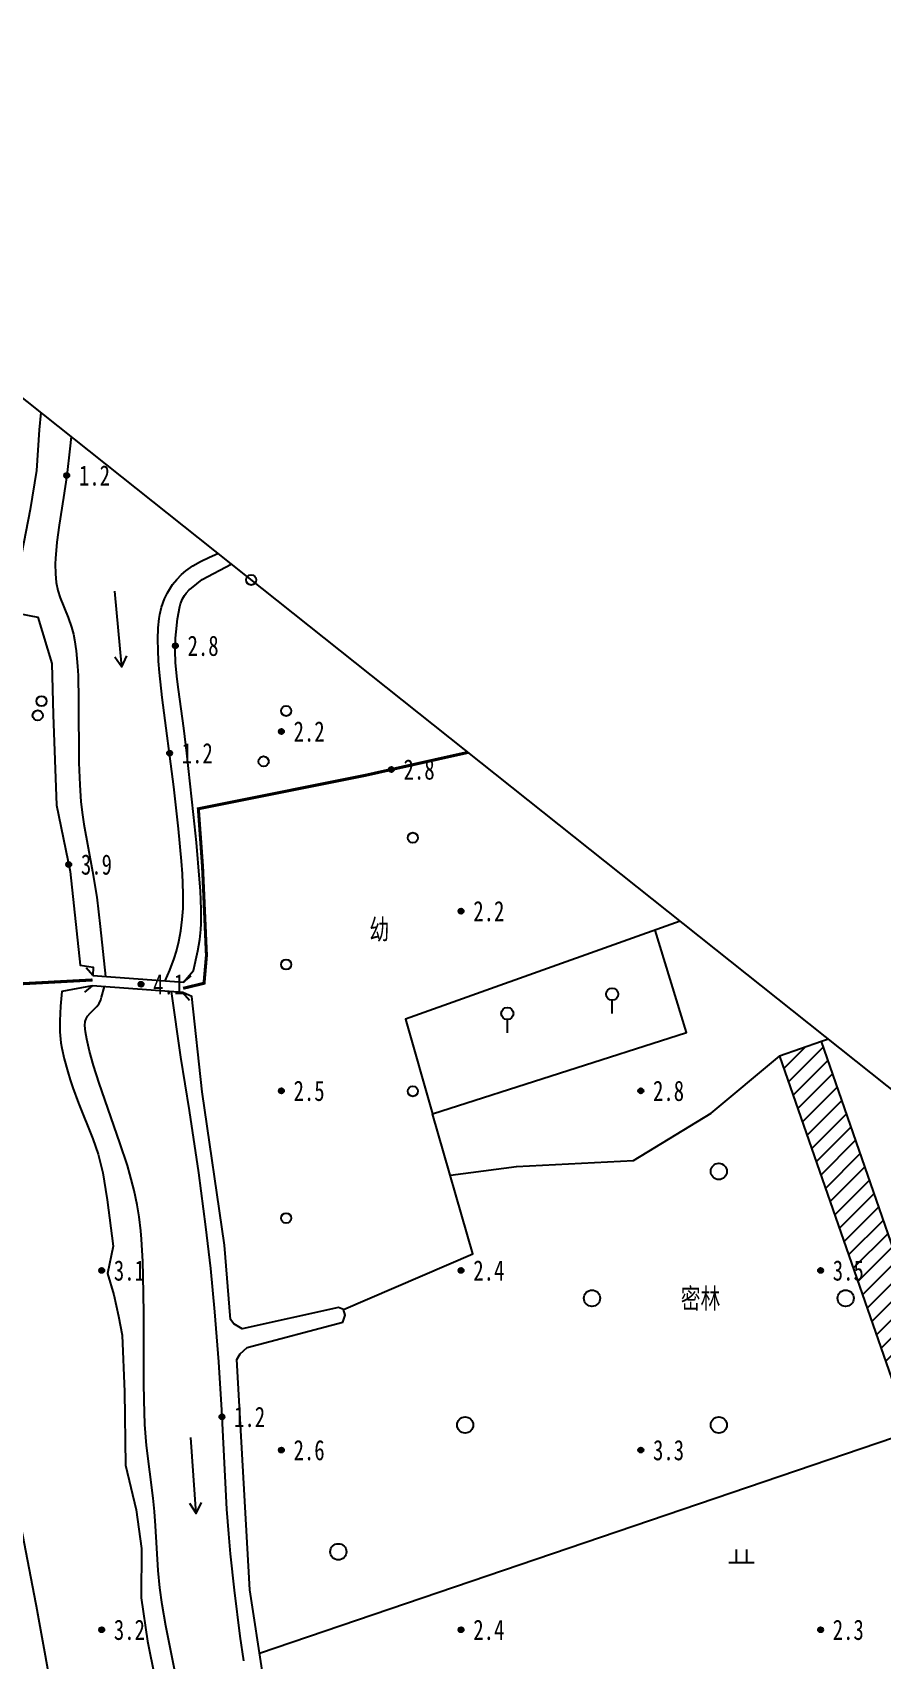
# Model space of a CAD drawing. Header units: metres. Extents: x 494039 to 619385, y 3351420 to 3402703.
# Drawn here: x 581689.5 to 581856.8, y 3397356.6 to 3397677.4 of the extents above; entities that cross this region are included whole.
import ezdxf
from ezdxf.enums import TextEntityAlignment as Align

# ---------------------------------------------------------------- set-up
doc = ezdxf.new("R2010")
doc.units = ezdxf.units.M
for name, pattern in [('2450', [0]), ('4430', [0]), ('8521', [0]), ('9610', [0])]:
    doc.linetypes.add(name, pattern=pattern)
for name, color, linetype in [('210100', 130, 'Continuous'), ('261301', 141, 'Continuous'), ('310300', 8, 'Continuous'), ('380202', 8, '2450'), ('420500', 8, 'Continuous'), ('430300', 8, 'Continuous'), ('440300', 8, '4430'), ('510301', 8, 'Continuous'), ('720100', 8, 'Continuous'), ('760201', 8, '8521'), ('810100', 8, '9610'), ('810302', 8, 'Continuous'), ('810401', 8, 'Continuous'), ('810501', 8, 'Continuous'), ('810502', 8, 'Continuous'), ('范围线', 8, 'Continuous')]:
    doc.layers.add(name, color=color, linetype=linetype)

# ---------------------------------------------------------------- blocks, each defined once
blk = doc.blocks.new('gc170')
at = {"linetype": 'Continuous'}
blk.add_circle((0, 0), 0.5, dxfattribs=at)
blk = doc.blocks.new('gu')
at = {"flags": 128}
for points in [[(3.75, 0), (-3.75, 0)], [(2.71, -0.6), (3.75, 0), (3.75, 0), (2.71, 0.6)]]:
    blk.add_lwpolyline(points, dxfattribs=at)
blk = doc.blocks.new('p_point')
for radius in [0.25, 0.2, 0.15, 0.1, 0.05]:
    blk.add_circle((0, 0), radius)
blk.add_point((0, 0))
blk = doc.blocks.new('gc325')
blk.add_line((0, 0), (0, 1.3))
blk.add_circle((0, 1.9), 0.6)
blk = doc.blocks.new('v1')
blk.add_circle((0, 0), 0.8)
blk = doc.blocks.new('vm')
at = {"linetype": 'Continuous'}
for p, q in [((1.25, 0), (-1.25, 0)), ((-0.5, 0), (-0.5, 1.3)), ((0.5, 1.3), (0.5, 0))]:
    blk.add_line(p, q, dxfattribs=at)
blk = doc.blocks.new('1-3&1-4')
at = {"layer": '310300', "linetype": 'Continuous'}
h = blk.add_hatch(dxfattribs=at)
h.set_pattern_fill('ANSI31', color=8, scale=20, style=0)
h.set_pattern_definition([(45, (0, 0), (-1.767766953, 1.767766953), [])])
h.paths.add_polyline_path([(581836.7328, 3397475.6022), (581862.4683, 3397401.4868), (581870.7025, 3397404.346), (581844.9669, 3397478.4614)])
at = {"layer": '210100', "color": 141, "linetype": 'Continuous', "flags": 128}
for points in [[(581697.0472, 3397597.7593), (581696.8174, 3397595.3451), (581696.2251, 3397590.071), (581695.5964, 3397585.7421), (581694.7103, 3397580.3151), (581694.244, 3397576.9335), (581693.9759, 3397573.7247), (581693.9433, 3397572.656), (581693.9852, 3397570.678), (581694.1527, 3397569.0244), (581694.4769, 3397567.4062), (581694.9153, 3397565.9903), (581696.4694, 3397562.1069), (581697.1385, 3397560.2155), (581697.518, 3397558.7828), (581697.7442, 3397557.6948), (581698.0782, 3397555.4914), (581698.3438, 3397552.513), (581698.4377, 3397550.636), (581698.5317, 3397545.7287), (581698.6012, 3397533.4643), (581698.7595, 3397529.0779), (581699.0116, 3397525.7177), (581699.3216, 3397523.1765), (581699.6088, 3397521.3095), (581701.3156, 3397511.9935), (581702.1069, 3397506.9647), (581702.8052, 3397501.1437), (581703.8746, 3397491.3075)], [(581715.6393, 3397490.4263), (581716.5269, 3397492.5789), (581717.3803, 3397494.8707), (581717.8276, 3397496.3093), (581718.3152, 3397498.2058), (581718.7053, 3397500.2965), (581718.9886, 3397502.5727), (581719.1341, 3397504.697), (581719.1703, 3397507.6471), (581719.0188, 3397511.5772), (581718.8507, 3397514.032), (581718.2653, 3397520.4096), (581717.3179, 3397528.7316), (581715.0315, 3397546.2918), (581714.5018, 3397551.248), (581714.3219, 3397553.4605), (581714.1964, 3397555.6825), (581714.1481, 3397557.7376), (581714.2138, 3397560.064), (581714.3979, 3397561.8743), (581714.5324, 3397562.688), (581714.8748, 3397564.132), (581715.4728, 3397565.7845), (581716.044, 3397566.9566), (581717.0845, 3397568.6088), (581717.8929, 3397569.6163), (581718.8447, 3397570.5775), (581719.7017, 3397571.2942), (581721.0801, 3397572.2567), (581722.5461, 3397573.109), (581724.3381, 3397573.993), (581726.0234, 3397574.7032)], [(581719.7125, 3397343.4468), (581715.7136, 3397363.2503), (581714.985, 3397367.4528), (581714.543, 3397370.7196), (581714.2312, 3397374.1685), (581713.7034, 3397382.9801), (581713.487, 3397385.809), (581713.2154, 3397388.4377), (581711.9327, 3397398.8312), (581711.6087, 3397402.9561), (581711.4367, 3397407.7462), (581711.3893, 3397411.1044), (581711.377, 3397424.9661), (581711.2853, 3397432.2535), (581711.199, 3397435.0838), (581710.9586, 3397439.5186), (581710.8242, 3397441.125), (581710.4994, 3397443.9241), (581710.1106, 3397446.2548), (581709.4904, 3397449.1147), (581708.6486, 3397452.3311), (581708.1547, 3397454.023), (581706.699, 3397458.5289), (581702.5742, 3397470.2933), (581701.4574, 3397473.7737), (581700.6871, 3397476.5783), (581700.1666, 3397478.9562), (581699.9275, 3397480.3784), (581699.8054, 3397481.636), (581699.8606, 3397482.4139), (581700.0124, 3397482.9394), (581700.3198, 3397483.4763), (581700.8386, 3397484.0724), (581702.1618, 3397485.3891), (581702.5855, 3397486.0015), (581702.8993, 3397486.6961), (581703.0679, 3397487.209), (581703.6484, 3397489.3095)], [(581716.7883, 3397488.3254), (581718.6459, 3397475.3785), (581720.3175, 3397464.9019), (581722.153, 3397452.6015), (581723.574, 3397441.9679), (581724.546, 3397433.7362), (581725.3648, 3397425.204), (581726.1478, 3397415.309), (581726.7257, 3397405.778), (581727.725, 3397386.2925), (581728.0681, 3397381.429), (581728.4239, 3397377.4698), (581729.2061, 3397370.2978), (581730.3493, 3397361.2279), (581731.0266, 3397356.3568)]]:
    blk.add_lwpolyline(points, dxfattribs=at)
at = {"layer": '310300', "color": 8, "linetype": 'Continuous', "flags": 128}
blk.add_lwpolyline([(581836.7328, 3397475.6022), (581862.4683, 3397401.4868), (581870.7025, 3397404.346), (581844.9669, 3397478.4614)], close=True, dxfattribs=at)
at = {"layer": '380202', "color": 8, "linetype": '2450', "elevation": 4.9131, "flags": 128}
blk.add_lwpolyline([(581846.3442, 3397478.965), (581844.9669, 3397478.4614)], dxfattribs=at)
at = {"layer": '420500', "color": 8, "linetype": 'Continuous', "const_width": 0.4, "flags": 128}
blk.add_lwpolyline([(581709.8127, 3397260.6609), (581701.4389, 3397305.1662), (581690.2401, 3397367.0056), (581684.2908, 3397397.9659), (581687.2674, 3397402.2074), (581684.6454, 3397414.5586), (581681.0644, 3397416.0536), (581679.33, 3397421.108), (581666.2088, 3397490.0947), (581652.7813, 3397560.1283), (581639.3583, 3397626.3827), (581635.587, 3397646.6627)], dxfattribs=at)
at = {"layer": '430300', "color": 8, "linetype": 'Continuous'}
for p, q in [((581701.356, 3397491.4961), (581700.0514, 3397493.012)), ((581719.2322, 3397490.1572), (581720.7481, 3397491.4618)), ((581701.206, 3397489.4924), (581699.6901, 3397488.1878)), ((581719.0821, 3397488.1536), (581720.3867, 3397486.6377))]:
    blk.add_line(p, q, dxfattribs=at)
at = {"layer": '430300', "color": 8, "linetype": 'Continuous', "flags": 128}
for points in [[(581701.356, 3397491.4961), (581719.2322, 3397490.1572)], [(581719.0821, 3397488.1536), (581701.206, 3397489.4924)]]:
    blk.add_lwpolyline(points, dxfattribs=at)
at = {"layer": '440300', "color": 8, "linetype": '4430', "const_width": 0.6, "flags": 128}
for points in [[(581719.1431, 3397488.9674), (581723.2724, 3397489.9646), (581723.7485, 3397495.4588), (581722.9782, 3397512.893), (581722.1531, 3397524.3786), (581754.9378, 3397530.9416), (581775.3017, 3397535.4929)], [(581666.4638, 3397488.7541), (581701.2902, 3397490.6174)]]:
    blk.add_lwpolyline(points, dxfattribs=at)
at = {"layer": '760201', "color": 8, "linetype": '8521', "flags": 128}
for points in [[(581691.1044, 3397602.488), (581690.7872, 3397599.1003), (581690.2715, 3397591.0645), (581689.0003, 3397583.4125), (581686.0335, 3397568.1167), (581686.7915, 3397562.857), (581690.523, 3397562.1424), (581693.2918, 3397553.0327), (581693.5624, 3397542.8914), (581694.1833, 3397525.058), (581696.8857, 3397511.9964), (581698.8588, 3397493.5137), (581701.4038, 3397493.157), (581701.356, 3397491.4961)], [(581719.2322, 3397490.1572), (581721.1978, 3397492.4795), (581722.047, 3397496.3369), (581722.4186, 3397498.6102), (581722.6189, 3397500.5515), (581722.6824, 3397501.6791), (581722.7085, 3397504.5098), (581722.5591, 3397508.2031), (581722.4062, 3397510.4776), (581721.7694, 3397517.7349), (581721.2176, 3397523.2404), (581719.9088, 3397535.3347), (581719.3005, 3397540.2842), (581718.2381, 3397547.8686), (581717.9808, 3397549.9194), (581717.6751, 3397553.1382), (581717.5799, 3397555.6151), (581717.6538, 3397558.0128), (581717.7524, 3397559.286), (581718.0606, 3397561.8546), (581718.5021, 3397564.2494), (581718.6599, 3397564.8167), (581719.0105, 3397565.7417), (581719.4026, 3397566.4476), (581719.722, 3397566.8731), (581720.358, 3397567.5302), (581720.7803, 3397567.8964), (581722.9217, 3397569.5965), (581728.6332, 3397572.6266)], [(581701.206, 3397489.4924), (581695.2487, 3397488.3692), (581694.9969, 3397485.4566), (581694.8428, 3397482.5535), (581694.8669, 3397480.3899), (581695.063, 3397478.2504), (581695.2274, 3397477.191), (581695.6744, 3397475.0851), (581696.3902, 3397472.4729), (581696.8785, 3397470.9157), (581697.4006, 3397469.3668), (581698.5316, 3397466.301), (581701.3722, 3397459.2877), (581702.4164, 3397456.2393), (581702.7595, 3397454.9799), (581703.2894, 3397452.6079), (581703.8743, 3397449.2822), (581704.1795, 3397447.24), (581705.3608, 3397438.1415), (581704.2193, 3397432.7558), (581705.4583, 3397428.533), (581706.3931, 3397424.3155), (581707.1398, 3397420.5849), (581707.5985, 3397409.3966), (581707.8204, 3397394.969), (581709.8612, 3397386.1205), (581710.9408, 3397378.4878), (581710.9071, 3397368.7787), (581712.149, 3397360.2458), (581717.8841, 3397331.6082), (581720.9923, 3397308.8547), (581724.6279, 3397286.8847), (581728.9417, 3397265.4734), (581730.6269, 3397254.8102), (581730.4402, 3397240.7031), (581731.7234, 3397228.0838), (581732.8003, 3397224.3425)], [(581732.8003, 3397224.3425), (581757.983, 3397226.2919), (581760.9028, 3397227.4271), (581762.144, 3397229.5345), (581762.0579, 3397230.6962), (581759.7623, 3397232.5702), (581756.9302, 3397234.561), (581755.6218, 3397238.258), (581751.4104, 3397255.1409), (581747.0334, 3397278.2609), (581744.2186, 3397284.9649), (581741.8099, 3397289.4961), (581740.1818, 3397300.1861), (581739.2036, 3397323.8579), (581734.8704, 3397353.6846), (581732.2963, 3397370.3689), (581729.7458, 3397415.7986), (581730.4098, 3397416.8629), (581731.7944, 3397418.1429), (581750.6034, 3397423.1129), (581751.1015, 3397424.5025), (581750.7896, 3397425.6582), (581749.754, 3397426.0089), (581730.7574, 3397421.8208), (581729.164, 3397422.8151), (581728.515, 3397423.6639), (581727.3075, 3397438.3165), (581722.9052, 3397468.5673), (581720.8593, 3397487.3852), (581719.0821, 3397488.1536)]]:
    blk.add_lwpolyline(points, dxfattribs=at)
at = {"layer": '810100', "color": 8, "linetype": '9610', "flags": 128}
for points in [[(581817.1402, 3397502.2024), (581762.9617, 3397482.8702), (581768.3275, 3397464.2298)], [(581750.7896, 3397425.6582), (581776.2902, 3397436.6001), (581768.3275, 3397464.2298), (581818.3959, 3397480.2453), (581812.1936, 3397500.4373)], [(581771.8237, 3397452.0984), (581784.8823, 3397453.8613), (581807.9161, 3397455.0079), (581823.2237, 3397464.3748), (581836.7328, 3397475.6022)], [(581734.2263, 3397357.8599), (581862.4683, 3397401.4868)]]:
    blk.add_lwpolyline(points, dxfattribs=at)
at = {"layer": '范围线', "color": 8, "flags": 128}
blk.add_lwpolyline([(580974.9971, 3398172.2884), (580158.1729, 3397748.7629), (583102.2681, 3395406.1495), (589376.9328, 3392493.3034), (594318.9563, 3392016.403), (594002.9657, 3392059.9931), (593709.5027, 3392110.274), (593489.39, 3392154.2585), (593446.55, 3392164.1073), (593184.0367, 3392224.4585), (592856.0894, 3392311.9807), (592630.9821, 3392379.424), (592345.2786, 3392474.0542), (592112.8421, 3392558.6278), (591835.9381, 3392668.5492), (591571.4074, 3392783.2499), (591303.4331, 3392909.9936), (591275.2655, 3392923.316), (591065.2798, 3393031.2284), (591019.813, 3393054.5939), (590886.2864, 3393127.1825), (590776.1303, 3393189.2284), (589711.9005, 3393302.4152), (583546.9224, 3396125.8295)], close=True, dxfattribs=at)
at = {"layer": '261301', "color": 141, "linetype": 'Continuous', "xscale": 2, "yscale": 2}
for p, rotation in [((581706.3697, 3397559.8422, 0.9941), 275.2890318265067), ((581721.1842, 3397392.9226, 0.9941), 274.1660345480502)]:
    blk.add_blockref('gu', p, dxfattribs=dict(at, rotation=rotation))
at = {"layer": '510301', "color": 8, "linetype": 'Continuous', "xscale": 2, "yscale": 2}
for p in [(581732.5697, 3397569.4944, 2.9757), (581691.2396, 3397545.5814, 4.1511), (581690.4816, 3397542.7891, 4.1511), (581735.0139, 3397533.716, 3.2449)]:
    blk.add_blockref('gc170', p, dxfattribs=at)
at = {"layer": '720100', "color": 8, "linetype": 'Continuous', "xscale": 2, "yscale": 2, "zscale": 2}
for p in [(581696.2158, 3397590.1041, 1.2032), (581717.624, 3397556.5203, 2.7523), (581738.5237, 3397539.6169, 2.1733), (581716.4773, 3397535.3427, 1.2), (581760.2132, 3397532.1207, 2.7811), (581696.5976, 3397513.3887, 3.9268), (581773.951, 3397504.1896, 2.2297), (581710.8491, 3397489.7717, 4.064), (581738.5236, 3397468.7621, 2.5018), (581809.3783, 3397468.7622, 2.7712), (581703.0961, 3397433.3346, 3.1049), (581773.9509, 3397433.3348, 2.3698), (581844.8057, 3397433.3349, 3.4872), (581726.7904, 3397404.464, 1.172), (581738.5234, 3397397.9073, 2.594), (581809.3782, 3397397.9075, 3.2698), (581703.096, 3397362.4799, 3.2218), (581773.9507, 3397362.48, 2.4166), (581844.8055, 3397362.4801, 2.3157)]:
    blk.add_blockref('p_point', p, dxfattribs=at)
at = {"layer": '810302', "color": 8, "linetype": 'Continuous', "xscale": 2, "yscale": 2}
blk.add_blockref('vm', (581829.2263, 3397375.6962), dxfattribs=at)
at = {"layer": '810401', "color": 8, "linetype": 'Continuous', "xscale": 2, "yscale": 2}
for p in [(581803.7228, 3397484.0169, 3.3262), (581783.0631, 3397480.2125, 3.3084)]:
    blk.add_blockref('gc325', p, dxfattribs=at)
at = {"layer": '810501', "color": 8, "linetype": 'Continuous', "xscale": 2, "yscale": 2}
for p in [(581824.7458, 3397452.8599), (581799.7458, 3397427.8599), (581849.7458, 3397427.8599), (581774.7458, 3397402.8599), (581824.7458, 3397402.8599), (581749.7458, 3397377.8599)]:
    blk.add_blockref('v1', p, dxfattribs=at)
at = {"layer": '810502', "color": 8, "linetype": 'Continuous', "xscale": 2, "yscale": 2}
for p in [(581739.4478, 3397543.6639), (581764.4478, 3397518.6639), (581739.4478, 3397493.6639), (581764.4478, 3397468.6639), (581739.4478, 3397443.6639)]:
    blk.add_blockref('gc170', p, dxfattribs=at)
at = {"color": 8, "linetype": 'Continuous', "width": 0.75}
for s, p in [('幼', (581757.8275, 3397500.6623)), ('密林', (581821.148, 3397427.9146))]:
    blk.add_text(s, height=4, dxfattribs=at).set_placement(p, align=Align.MIDDLE)
at = {"layer": '720100', "color": 8, "width": 0.75}
for s, p in [('1.2', (581698.6158, 3397590.1041, 1.2032)), ('2.8', (581720.024, 3397556.5203, 2.7523)), ('2.2', (581740.9237, 3397539.6169, 2.1733)), ('1.2', (581718.8773, 3397535.3427, 1.2)), ('2.8', (581762.6132, 3397532.1207, 2.7811)), ('3.9', (581698.9976, 3397513.3887, 3.9268)), ('2.2', (581776.351, 3397504.1896, 2.2297)), ('4.1', (581713.2491, 3397489.7717, 4.064)), ('2.5', (581740.9236, 3397468.7621, 2.5018)), ('2.8', (581811.7783, 3397468.7622, 2.7712)), ('3.1', (581705.4961, 3397433.3346, 3.1049)), ('2.4', (581776.3509, 3397433.3348, 2.3698)), ('3.5', (581847.2057, 3397433.3349, 3.4872)), ('1.2', (581729.1904, 3397404.464, 1.172)), ('2.6', (581740.9234, 3397397.9073, 2.594)), ('3.3', (581811.7782, 3397397.9075, 3.2698)), ('3.2', (581705.496, 3397362.4799, 3.2218)), ('2.4', (581776.3507, 3397362.48, 2.4166)), ('2.3', (581847.2055, 3397362.4801, 2.3157))]:
    blk.add_text(s, height=4, dxfattribs=at).set_placement(p, align=Align.MIDDLE_LEFT)

msp = doc.modelspace()

# ---------------------------------------------------------------- block references
msp.add_blockref('1-3&1-4', (0, 0))

doc.saveas('drawing.dxf')
